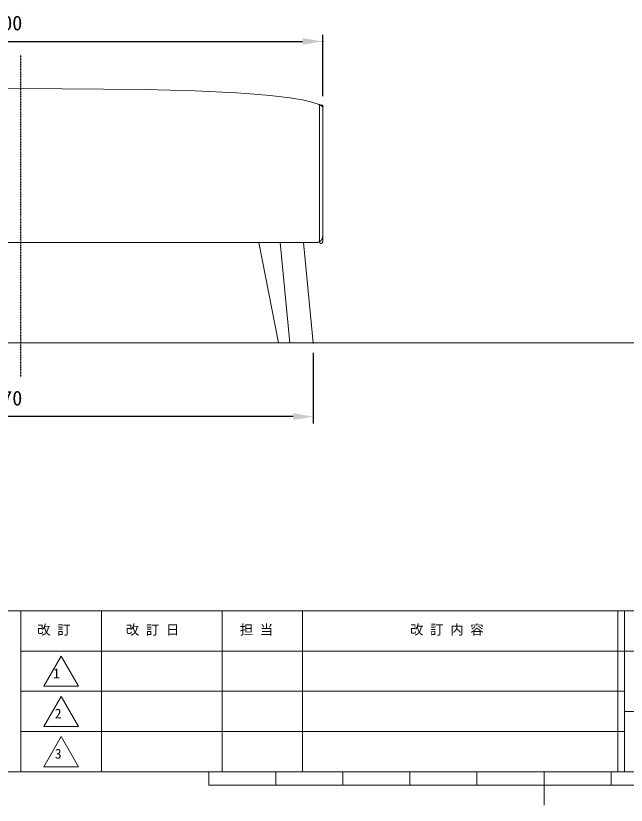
# Model space of a CAD drawing. Units: millimetres, scale not verified. Extents: x -203 to 203, y -143 to 143.
# Drawn here: x -78.8 to 12.3, y -143 to -25.2 of the extents above; entities that cross this region are included whole.
import ezdxf
from ezdxf.enums import TextEntityAlignment as Align

# ---------------------------------------------------------------- set-up
doc = ezdxf.new("R2010")
doc.units = ezdxf.units.MM
doc.header["$LTSCALE"] = 0.5
doc.header["$PDMODE"] = 32
doc.header["$PDSIZE"] = 0.1
doc.linetypes.add('USER1', pattern=[0.629921, 0.393701, -0.07874, 0.07874, -0.07874])
for name, color, linetype, lineweight in [('0-1_DIMENSION_LINES$02_DIMENSI', 7, 'Continuous', 25), ('0-3_DIMENSION_LINES$03_LINES', 7, 'Continuous', 18), ('0-4_DIMENSION_LINES$01_CENTER_', 7, 'USER1', 25), ('0-5_図面_FORMAT$03_TEXT', 7, 'Continuous', 18), ('0-6_図面_FORMAT$01_WAKU$OUT_LINE', 6, 'Continuous', 18), ('0-7_図面_FORMAT$01_WAKU$SUB_LINE', 7, 'Continuous', 18)]:
    doc.layers.add(name, color=color, linetype=linetype, lineweight=lineweight)
doc.layers.add('0-2_DEFPOINTS', color=7, linetype='Continuous')
doc.styles.add('ＭＳ ゴシック', font='')
doc.styles.get('ＭＳ ゴシック').set_extended_font_data('MS Gothic')

# ---------------------------------------------------------------- blocks, each defined once
blk = doc.blocks.new('D2')
at = {"layer": '0-1_DIMENSION_LINES$02_DIMENSI'}
for p, q in [((174, 223.413), (174, 241)), ((354, 222.654), (354, 241)), ((180, 239), (348, 239))]:
    blk.add_line(p, q, dxfattribs=at)
for points in [[(180, 240), (180, 238), (174, 239)], [(348, 238), (348, 240), (354, 239)]]:
    blk.add_solid(points, dxfattribs=at)
at = {"layer": '0-2_DEFPOINTS'}
for p in [(354, 239), (174, 220.413), (354, 219.654)]:
    blk.add_point(p, dxfattribs=at)
at = {"layer": '0-1_DIMENSION_LINES$02_DIMENSI', "style": 'ＭＳ ゴシック'}
blk.add_text('900', height=4.399, dxfattribs=at).set_placement((255.429, 241), align=Align.BOTTOM_LEFT)
blk = doc.blocks.new('D7')
at = {"layer": '0-1_DIMENSION_LINES$02_DIMENSI'}
for p, q in [((176.799, 146), (176.799, 125)), ((351.201, 146), (351.201, 125)), ((345.201, 127), (182.799, 127))]:
    blk.add_line(p, q, dxfattribs=at)
for points in [[(182.799, 128), (182.799, 126), (176.799, 127)], [(345.201, 126), (345.201, 128), (351.201, 127)]]:
    blk.add_solid(points, dxfattribs=at)
at = {"layer": '0-2_DEFPOINTS'}
for p in [(176.799, 149), (351.201, 149), (176.799, 127)]:
    blk.add_point(p, dxfattribs=at)
at = {"layer": '0-1_DIMENSION_LINES$02_DIMENSI', "style": 'ＭＳ ゴシック'}
blk.add_text('870', height=4.399, dxfattribs=at).set_placement((255.429, 129), align=Align.BOTTOM_LEFT)

msp = doc.modelspace()

# ---------------------------------------------------------------- linework, layer by layer
at = {"layer": '0-3_DIMENSION_LINES$03_LINES'}
for p, q in [((-33.5, -38.6728), (-33.5, -58.9068)), ((-33.25, -38.4448), (-33.272, -38.4448)), ((-33.228, -38.4448), (-33.25, -38.4448)), ((-33, -58.9068), (-33, -38.6728)), ((-33.272, -59.1348), (-33.25, -59.1348)), ((-33.25, -59.1348), (-33.228, -59.1348)), ((-148.5, -74), (137, -74))]:
    msp.add_line(p, q, dxfattribs=at)
for points in [[(-110.1593, -36.69), (-103.9306, -36.3881), (-96.4945, -36.1725), (-78, -36)], [(-78, -36), (-59.5055, -36.1725), (-52.0694, -36.3881), (-45.8407, -36.69), (-43.1791, -36.8733), (-40.8194, -37.0781), (-38.7615, -37.3045), (-37.8458, -37.4258), (-37.0055, -37.5525), (-36.2407, -37.6846), (-35.5513, -37.822), (-35.235, -37.8928), (-34.9375, -37.9649), (-34.6588, -38.0383), (-34.399, -38.1131), (-34.1581, -38.1893), (-33.9361, -38.2668), (-33.8321, -38.306), (-33.7329, -38.3456), (-33.6384, -38.3855), (-33.5486, -38.4258), (-33.4635, -38.4664), (-33.3831, -38.5073), (-33.3075, -38.5486), (-33.2366, -38.5902), (-33.2029, -38.6111), (-33.1703, -38.6321), (-33.139, -38.6532), (-33.1088, -38.6744), (-33.0799, -38.6957), (-33.0521, -38.717), (-33.0254, -38.7385), (-33, -38.76), (-33, -58.08), (-33.0005, -58.1114), (-33.0021, -58.1428), (-33.0048, -58.1741), (-33.0086, -58.2053), (-33.0134, -58.2363), (-33.0192, -58.2672)], [(-33.0192, -58.2672), (-33.0262, -58.2978), (-33.0341, -58.3282), (-33.0431, -58.3583), (-33.0531, -58.3881), (-33.0641, -58.4175), (-33.0762, -58.4465), (-33.0892, -58.4751), (-33.1031, -58.5033), (-33.1181, -58.5309), (-33.1339, -58.558), (-33.1507, -58.5846), (-33.1684, -58.6105), (-33.1869, -58.6359), (-33.2063, -58.6606), (-33.2266, -58.6846), (-33.2476, -58.7079), (-33.2695, -58.7305), (-33.2921, -58.7524), (-33.3154, -58.7734), (-33.3394, -58.7937), (-33.3641, -58.8131), (-33.3895, -58.8316), (-33.4154, -58.8493), (-33.442, -58.8661), (-33.4691, -58.8819), (-33.4967, -58.8969), (-33.5249, -58.9108), (-33.5535, -58.9238), (-33.5825, -58.9359), (-33.6119, -58.9469), (-33.6417, -58.9569), (-33.6718, -58.9659), (-33.7022, -58.9738), (-33.7328, -58.9808), (-33.7637, -58.9866), (-33.7947, -58.9914), (-33.8259, -58.9952), (-33.8572, -58.9979), (-33.8886, -58.9995)], [(-33.8886, -58.9995), (-33.92, -59), (-122.08, -59)]]:
    msp.add_lwpolyline(points, dxfattribs=at)
for points in [[(-37.8935, -74), (-39.3542, -59), (-42.519, -59), (-39.5976, -74)], [(-34.3997, -74), (-35.8604, -59), (-39.3542, -59), (-37.8935, -74)]]:
    msp.add_lwpolyline(points, close=True, dxfattribs=at)
for centre, start, end in [((-33.272, -38.6728), 90, 180), ((-33.228, -38.6728), 0, 90), ((-33.272, -58.9068), 180, 270), ((-33.228, -58.9068), 270, 0)]:
    msp.add_arc(centre, 0.228, start, end, dxfattribs=at)
at = {"layer": '0-4_DIMENSION_LINES$01_CENTER_'}
msp.add_line((-78, -79), (-78, -31), dxfattribs=at)
at = {"layer": '0-5_図面_FORMAT$03_TEXT'}
for p, q in [((-72, -120.75), (-74.5981, -125.25)), ((-69.4019, -125.25), (-72, -120.75)), ((-74.5981, -125.25), (-69.4019, -125.25)), ((-72, -126.75), (-74.5981, -131.25)), ((-69.4019, -131.25), (-72, -126.75)), ((-74.5981, -131.25), (-69.4019, -131.25)), ((-72, -132.75), (-74.5981, -137.25)), ((-69.4019, -137.25), (-72, -132.75)), ((-74.5981, -137.25), (-69.4019, -137.25))]:
    msp.add_line(p, q, dxfattribs=at)
at = {"layer": '0-6_図面_FORMAT$01_WAKU$OUT_LINE'}
for p, q in [((198, -114), (-198, -114)), ((-78, -114), (-78, -138)), ((11, -114), (11, -138)), ((12, -114), (12, -138)), ((198, -120), (-78, -120)), ((-198, -138), (198, -138)), ((-50, -140), (-50, -138)), ((-40, -140), (-40, -138)), ((-30, -140), (-30, -138)), ((-20, -140), (-20, -138)), ((-10, -140), (-10, -138)), ((0, -138), (0, -143)), ((10, -140), (10, -138)), ((-50, -140), (50, -140))]:
    msp.add_line(p, q, dxfattribs=at)
at = {"layer": '0-7_図面_FORMAT$01_WAKU$SUB_LINE'}
for p, q in [((-66, -114), (-66, -138)), ((-48, -114), (-48, -138)), ((-36, -114), (-36, -138)), ((12, -126), (-78, -126)), ((12, -129), (144, -129)), ((12, -132), (-78, -132))]:
    msp.add_line(p, q, dxfattribs=at)

# ---------------------------------------------------------------- block references
at = {"layer": '0-1_DIMENSION_LINES$02_DIMENSI', "xscale": 0.5, "yscale": 0.5}
for name in ['D2', 'D7']:
    msp.add_blockref(name, (-210, -148.5), dxfattribs=at)

# ---------------------------------------------------------------- texts
at = {"layer": '0-5_図面_FORMAT$03_TEXT', "style": 'ＭＳ ゴシック'}
for s, p in [('改 訂', (-75.5838, -117.9799)), ('改 訂 日', (-62.3608, -117.9799)), ('担 当', (-45.3714, -117.9799)), ('改 訂 内 容', (-19.9835, -117.964)), ('1', (-73.1918, -124.4965)), ('2', (-72.9498, -130.4965)), ('3', (-72.9398, -136.4965))]:
    msp.add_text(s, height=1.466, dxfattribs=at).set_placement(p, align=Align.BOTTOM_LEFT)

doc.saveas('drawing.dxf')
